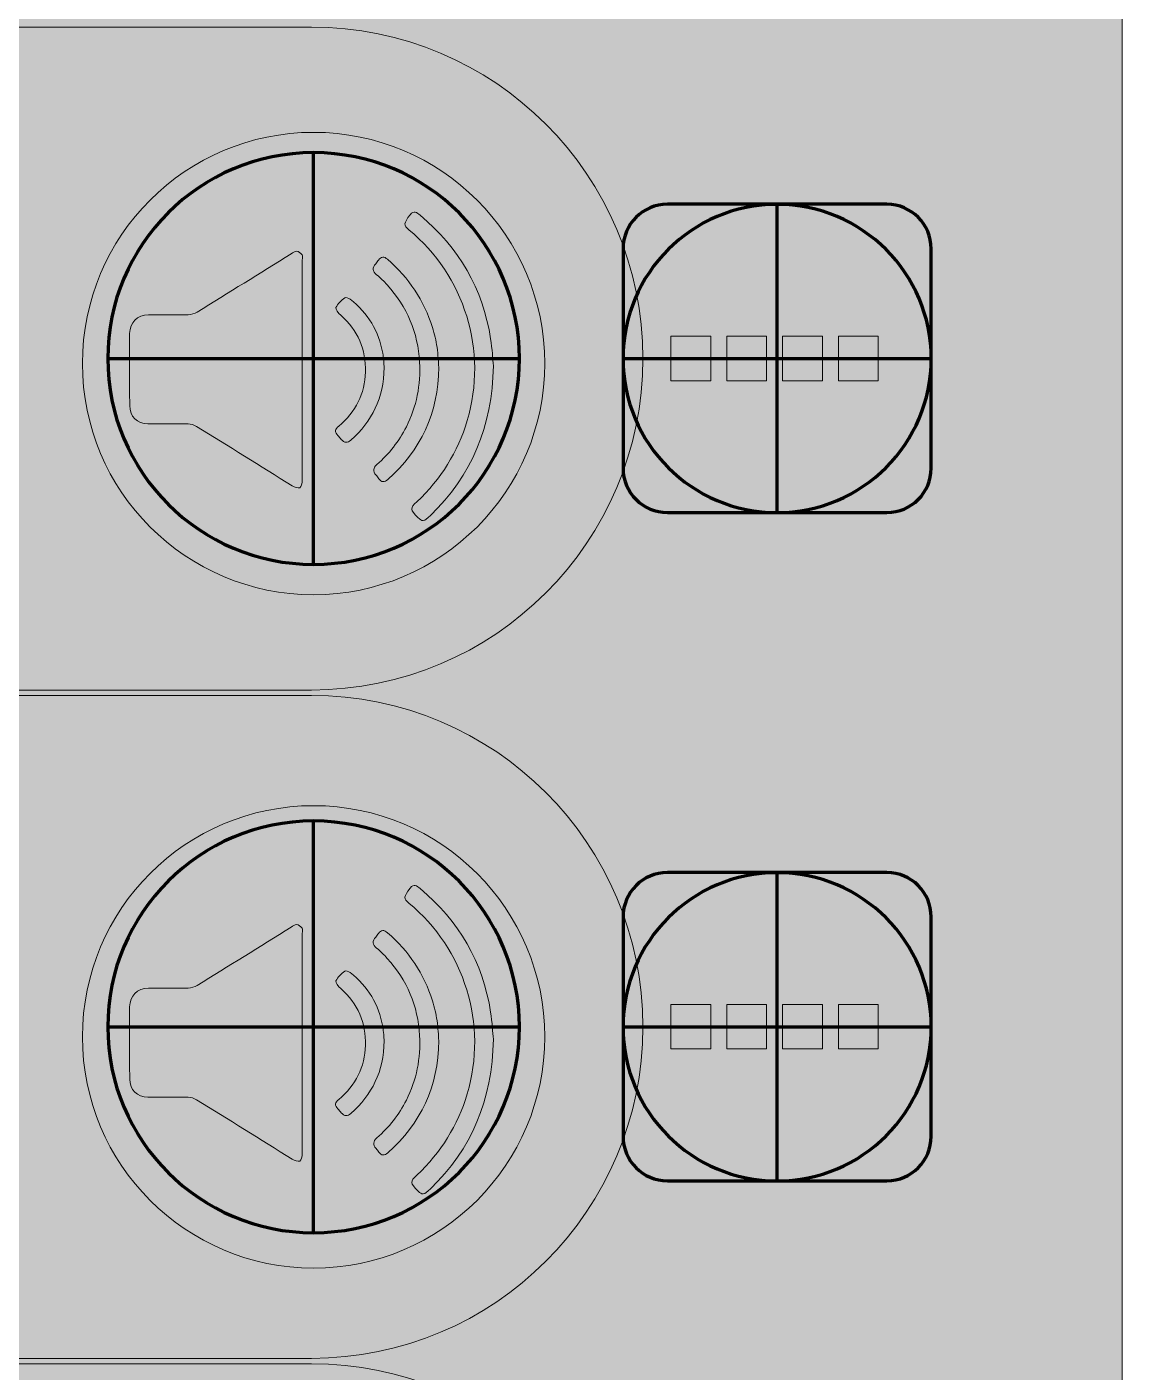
# Model space of a CAD drawing. Header units: inches. Extents: x -1481 to -429, y -1676 to -696.
# Drawn here: x -747.1 to -693.8, y -930.6 to -865.2 of the extents above; entities that cross this region are included whole.
import ezdxf

# ---------------------------------------------------------------- set-up
doc = ezdxf.new("R2010")
doc.units = ezdxf.units.IN
doc.header["$MEASUREMENT"] = 0
doc.layers.add('Layer 1', color=7, linetype='Continuous')

# ---------------------------------------------------------------- blocks, each defined once
blk = doc.blocks.new('block 233')
at = {"layer": 'Layer 1', "true_color": 0x009344}
h = blk.add_hatch(color=114, dxfattribs=at)
h.dxf.hatch_style = 2
h.paths.add_polyline_path([(-693.785, -985.727), (-933.785, -985.727), (-933.785, -695.727), (-693.785, -695.727)])
at = {"layer": 'Layer 1', "lineweight": 0}
blk.add_lwpolyline([(-693.785, -985.727), (-933.785, -985.727), (-933.785, -695.727), (-693.785, -695.727), (-693.785, -985.727)], dxfattribs=at)
blk = doc.blocks.new('block 241')
at = {"layer": 'Layer 1', "color": 109, "lineweight": 120, "true_color": 0x166634}
for points in [[(-733.136, -891.324), (-733.136, -871.288)], [(-743.153, -881.306), (-723.118, -881.306)]]:
    blk.add_lwpolyline(points, dxfattribs=at)
blk.add_open_spline([(-733.136, -871.288), (-727.603, -871.288), (-723.118, -875.773), (-723.118, -881.306), (-723.118, -886.839), (-727.603, -891.324), (-733.136, -891.324), (-738.668, -891.324), (-743.153, -886.839), (-743.153, -881.306), (-743.153, -875.773), (-738.668, -871.288), (-733.136, -871.288)], degree=3, knots=[0, 0, 0, 0, 1, 1, 1, 2, 2, 2, 3, 3, 3, 4, 4, 4, 4], dxfattribs=at)
blk = doc.blocks.new('block 242')
at = {"layer": 'Layer 1', "color": 109, "lineweight": 120, "true_color": 0x166634}
for points in [[(-733.136, -923.846), (-733.136, -903.811)], [(-743.153, -913.828), (-723.118, -913.828)]]:
    blk.add_lwpolyline(points, dxfattribs=at)
blk.add_open_spline([(-733.136, -903.811), (-727.603, -903.811), (-723.118, -908.296), (-723.118, -913.828), (-723.118, -919.361), (-727.603, -923.846), (-733.136, -923.846), (-738.668, -923.846), (-743.153, -919.361), (-743.153, -913.828), (-743.153, -908.296), (-738.668, -903.811), (-733.136, -903.811)], degree=3, knots=[0, 0, 0, 0, 1, 1, 1, 2, 2, 2, 3, 3, 3, 4, 4, 4, 4], dxfattribs=at)
blk = doc.blocks.new('block 237')
at = {"layer": 'Layer 1'}
for name in ['block 241', 'block 242']:
    blk.add_blockref(name, (0, 0), dxfattribs=at)
blk = doc.blocks.new('block 247')
at = {"layer": 'Layer 1', "color": 109, "lineweight": 90, "true_color": 0x166634}
for points in [[(-710.575, -888.806), (-710.575, -873.806)], [(-718.075, -881.306), (-703.075, -881.306)]]:
    blk.add_lwpolyline(points, dxfattribs=at)
blk.add_open_spline([(-710.575, -873.806), (-706.433, -873.806), (-703.075, -877.164), (-703.075, -881.306), (-703.075, -885.448), (-706.433, -888.806), (-710.575, -888.806), (-714.717, -888.806), (-718.075, -885.448), (-718.075, -881.306), (-718.075, -877.164), (-714.717, -873.806), (-710.575, -873.806)], degree=3, knots=[0, 0, 0, 0, 1, 1, 1, 2, 2, 2, 3, 3, 3, 4, 4, 4, 4], dxfattribs=at)
blk = doc.blocks.new('block 248')
at = {"layer": 'Layer 1', "color": 109, "lineweight": 90, "true_color": 0x166634}
for points in [[(-710.575, -921.328), (-710.575, -906.328)], [(-718.075, -913.828), (-703.075, -913.828)]]:
    blk.add_lwpolyline(points, dxfattribs=at)
blk.add_open_spline([(-710.575, -906.328), (-706.433, -906.328), (-703.075, -909.686), (-703.075, -913.828), (-703.075, -917.971), (-706.433, -921.328), (-710.575, -921.328), (-714.717, -921.328), (-718.075, -917.971), (-718.075, -913.828), (-718.075, -909.686), (-714.717, -906.328), (-710.575, -906.328)], degree=3, knots=[0, 0, 0, 0, 1, 1, 1, 2, 2, 2, 3, 3, 3, 4, 4, 4, 4], dxfattribs=at)
blk = doc.blocks.new('block 244')
at = {"layer": 'Layer 1'}
for name in ['block 247', 'block 248']:
    blk.add_blockref(name, (0, 0), dxfattribs=at)
blk = doc.blocks.new('block 265')
at = {"layer": 'Layer 1', "lineweight": 0}
for points, knots in [([(-724.383, -881.661), (-724.438, -884.634), (-725.446, -887), (-727.448, -888.938), (-727.768, -889.249), (-727.855, -889.259), (-728.058, -889.046), (-728.44, -888.645), (-728.451, -888.601), (-728.103, -888.274), (-726.932, -887.173), (-726.115, -885.859), (-725.654, -884.316), (-724.652, -880.969), (-725.787, -877.252), (-728.497, -875.044), (-728.769, -874.822), (-728.759, -874.727), (-728.434, -874.308), (-728.256, -874.078), (-728.105, -874.203), (-727.949, -874.334), (-726.066, -875.914), (-724.892, -877.902), (-724.517, -880.342), (-724.441, -880.839), (-724.414, -881.345), (-724.383, -881.661)], [0, 0, 0, 0, 1, 1, 1, 2, 2, 2, 3, 3, 3, 4, 4, 4, 5, 5, 5, 6, 6, 6, 7, 7, 7, 8, 8, 8, 9, 9, 9, 9]), ([(-733.686, -881.854), (-733.686, -883.648), (-733.684, -885.443), (-733.691, -887.237), (-733.691, -887.362), (-733.727, -887.551), (-733.807, -887.592), (-733.892, -887.635), (-734.065, -887.563), (-734.172, -887.497), (-735.728, -886.537), (-737.278, -885.568), (-738.834, -884.608), (-738.951, -884.536), (-739.104, -884.493), (-739.242, -884.491), (-739.895, -884.479), (-740.548, -884.487), (-741.202, -884.485), (-741.718, -884.483), (-742.083, -884.121), (-742.085, -883.599), (-742.09, -882.431), (-742.089, -881.262), (-742.086, -880.093), (-742.084, -879.55), (-741.714, -879.184), (-741.163, -879.18), (-740.519, -879.175), (-739.875, -879.186), (-739.231, -879.173), (-739.085, -879.17), (-738.922, -879.123), (-738.798, -879.047), (-737.272, -878.107), (-735.753, -877.158), (-734.231, -876.213), (-734.146, -876.16), (-734.049, -876.075), (-733.966, -876.084), (-733.869, -876.094), (-733.76, -876.175), (-733.696, -876.256), (-733.655, -876.307), (-733.686, -876.415), (-733.686, -876.498), (-733.686, -878.284), (-733.686, -880.069), (-733.686, -881.854)], [0, 0, 0, 0, 1, 1, 1, 2, 2, 2, 3, 3, 3, 4, 4, 4, 5, 5, 5, 6, 6, 6, 7, 7, 7, 8, 8, 8, 9, 9, 9, 10, 10, 10, 11, 11, 11, 12, 12, 12, 13, 13, 13, 14, 14, 14, 15, 15, 15, 16, 16, 16, 16]), ([(-727.041, -881.732), (-727.068, -883.989), (-727.918, -885.761), (-729.521, -887.187), (-729.689, -887.337), (-729.825, -887.335), (-729.959, -887.155), (-730.003, -887.096), (-730.045, -887.035), (-730.093, -886.98), (-730.257, -886.792), (-730.247, -886.631), (-730.053, -886.462), (-729.457, -885.943), (-728.976, -885.332), (-728.62, -884.624), (-728.122, -883.635), (-727.913, -882.591), (-727.975, -881.483), (-728.055, -880.041), (-728.584, -878.794), (-729.55, -877.728), (-729.71, -877.551), (-729.884, -877.385), (-730.067, -877.231), (-730.272, -877.058), (-730.287, -876.888), (-730.11, -876.692), (-730.06, -876.637), (-730.024, -876.572), (-729.978, -876.515), (-729.843, -876.346), (-729.702, -876.331), (-729.533, -876.479), (-728.502, -877.386), (-727.754, -878.48), (-727.351, -879.798), (-727.255, -880.112), (-727.174, -880.435), (-727.125, -880.76), (-727.071, -881.113), (-727.062, -881.473), (-727.041, -881.732)], [0, 0, 0, 0, 1, 1, 1, 2, 2, 2, 3, 3, 3, 4, 4, 4, 5, 5, 5, 6, 6, 6, 7, 7, 7, 8, 8, 8, 9, 9, 9, 10, 10, 10, 11, 11, 11, 12, 12, 12, 13, 13, 13, 14, 14, 14, 14]), ([(-729.697, -881.747), (-729.722, -883.233), (-730.29, -884.361), (-731.317, -885.275), (-731.489, -885.429), (-731.643, -885.416), (-731.79, -885.242), (-731.844, -885.179), (-731.896, -885.115), (-731.954, -885.056), (-732.12, -884.885), (-732.093, -884.741), (-731.914, -884.593), (-731.087, -883.911), (-730.637, -883.021), (-730.608, -881.96), (-730.578, -880.869), (-730.972, -879.931), (-731.814, -879.201), (-731.926, -879.104), (-732.082, -878.898), (-732.047, -878.824), (-731.959, -878.637), (-731.784, -878.483), (-731.618, -878.345), (-731.577, -878.311), (-731.422, -878.367), (-731.35, -878.422), (-730.482, -879.091), (-729.963, -879.975), (-729.771, -881.05), (-729.724, -881.311), (-729.714, -881.578), (-729.697, -881.747)], [0, 0, 0, 0, 1, 1, 1, 2, 2, 2, 3, 3, 3, 4, 4, 4, 5, 5, 5, 6, 6, 6, 7, 7, 7, 8, 8, 8, 9, 9, 9, 10, 10, 10, 11, 11, 11, 11])]:
    blk.add_open_spline(points, degree=3, knots=knots, dxfattribs=at)
blk = doc.blocks.new('block 264')
at = {"layer": 'Layer 1'}
blk.add_blockref('block 265', (0, 0), dxfattribs=at)
blk = doc.blocks.new('block 263')
at = {"layer": 'Layer 1', "true_color": 0xffdd00}
h = blk.add_hatch(color=40, dxfattribs=at)
h.dxf.hatch_style = 2
edge = h.paths.add_edge_path()
edge.add_spline(control_points=[(-721.886, -881.55), (-721.886, -887.763), (-726.922, -892.8), (-733.136, -892.8), (-739.349, -892.8), (-744.386, -887.763), (-744.386, -881.55), (-744.386, -875.337), (-739.349, -870.3), (-733.136, -870.3), (-726.922, -870.3), (-721.886, -875.337), (-721.886, -881.55)], knot_values=[0, 0, 0, 0, 1, 1, 1, 2, 2, 2, 3, 3, 3, 4, 4, 4, 4], degree=3, periodic=1)
at = {"layer": 'Layer 1', "lineweight": 0}
blk.add_open_spline([(-721.886, -881.55), (-721.886, -887.763), (-726.922, -892.8), (-733.136, -892.8), (-739.349, -892.8), (-744.386, -887.763), (-744.386, -881.55), (-744.386, -875.337), (-739.349, -870.3), (-733.136, -870.3), (-726.922, -870.3), (-721.886, -875.337), (-721.886, -881.55)], degree=3, knots=[0, 0, 0, 0, 1, 1, 1, 2, 2, 2, 3, 3, 3, 4, 4, 4, 4], dxfattribs=at)
at = {"layer": 'Layer 1'}
blk.add_blockref('block 264', (0, 0), dxfattribs=at)
blk = doc.blocks.new('block 268')
at = {"layer": 'Layer 1', "lineweight": 0}
for points, knots in [([(-724.383, -914.428), (-724.438, -917.401), (-725.446, -919.766), (-727.448, -921.705), (-727.768, -922.015), (-727.855, -922.026), (-728.058, -921.812), (-728.44, -921.411), (-728.451, -921.368), (-728.103, -921.041), (-726.932, -919.939), (-726.115, -918.625), (-725.654, -917.082), (-724.652, -913.735), (-725.787, -910.018), (-728.497, -907.81), (-728.769, -907.589), (-728.759, -907.493), (-728.434, -907.075), (-728.256, -906.844), (-728.105, -906.969), (-727.949, -907.1), (-726.066, -908.681), (-724.892, -910.669), (-724.517, -913.108), (-724.441, -913.606), (-724.414, -914.111), (-724.383, -914.428)], [0, 0, 0, 0, 1, 1, 1, 2, 2, 2, 3, 3, 3, 4, 4, 4, 5, 5, 5, 6, 6, 6, 7, 7, 7, 8, 8, 8, 9, 9, 9, 9]), ([(-733.686, -914.62), (-733.686, -916.415), (-733.684, -918.209), (-733.691, -920.004), (-733.691, -920.128), (-733.727, -920.318), (-733.807, -920.358), (-733.892, -920.402), (-734.065, -920.33), (-734.172, -920.263), (-735.728, -919.303), (-737.278, -918.334), (-738.834, -917.375), (-738.951, -917.303), (-739.104, -917.26), (-739.242, -917.257), (-739.895, -917.245), (-740.548, -917.253), (-741.202, -917.251), (-741.718, -917.249), (-742.083, -916.888), (-742.085, -916.366), (-742.09, -915.197), (-742.089, -914.028), (-742.086, -912.86), (-742.084, -912.316), (-741.714, -911.951), (-741.163, -911.947), (-740.519, -911.942), (-739.875, -911.953), (-739.231, -911.939), (-739.085, -911.936), (-738.922, -911.89), (-738.798, -911.813), (-737.272, -910.873), (-735.753, -909.924), (-734.231, -908.979), (-734.146, -908.926), (-734.049, -908.842), (-733.966, -908.85), (-733.869, -908.861), (-733.76, -908.941), (-733.696, -909.022), (-733.655, -909.073), (-733.686, -909.182), (-733.686, -909.265), (-733.686, -911.05), (-733.686, -912.835), (-733.686, -914.62)], [0, 0, 0, 0, 1, 1, 1, 2, 2, 2, 3, 3, 3, 4, 4, 4, 5, 5, 5, 6, 6, 6, 7, 7, 7, 8, 8, 8, 9, 9, 9, 10, 10, 10, 11, 11, 11, 12, 12, 12, 13, 13, 13, 14, 14, 14, 15, 15, 15, 16, 16, 16, 16]), ([(-727.041, -914.499), (-727.068, -916.756), (-727.918, -918.527), (-729.521, -919.953), (-729.689, -920.103), (-729.825, -920.102), (-729.959, -919.922), (-730.003, -919.863), (-730.045, -919.802), (-730.093, -919.746), (-730.257, -919.559), (-730.247, -919.398), (-730.053, -919.228), (-729.457, -918.71), (-728.976, -918.098), (-728.62, -917.391), (-728.122, -916.402), (-727.913, -915.358), (-727.975, -914.25), (-728.055, -912.807), (-728.584, -911.56), (-729.55, -910.494), (-729.71, -910.317), (-729.884, -910.151), (-730.067, -909.997), (-730.272, -909.824), (-730.287, -909.655), (-730.11, -909.458), (-730.06, -909.404), (-730.024, -909.339), (-729.978, -909.281), (-729.843, -909.112), (-729.702, -909.097), (-729.533, -909.246), (-728.502, -910.153), (-727.754, -911.246), (-727.351, -912.564), (-727.255, -912.879), (-727.174, -913.202), (-727.125, -913.527), (-727.071, -913.88), (-727.062, -914.239), (-727.041, -914.499)], [0, 0, 0, 0, 1, 1, 1, 2, 2, 2, 3, 3, 3, 4, 4, 4, 5, 5, 5, 6, 6, 6, 7, 7, 7, 8, 8, 8, 9, 9, 9, 10, 10, 10, 11, 11, 11, 12, 12, 12, 13, 13, 13, 14, 14, 14, 14]), ([(-729.697, -914.514), (-729.722, -915.999), (-730.29, -917.128), (-731.317, -918.042), (-731.489, -918.195), (-731.643, -918.183), (-731.79, -918.009), (-731.844, -917.945), (-731.896, -917.881), (-731.954, -917.822), (-732.12, -917.651), (-732.093, -917.507), (-731.914, -917.36), (-731.087, -916.677), (-730.637, -915.788), (-730.608, -914.726), (-730.578, -913.635), (-730.972, -912.698), (-731.814, -911.967), (-731.926, -911.87), (-732.082, -911.665), (-732.047, -911.59), (-731.959, -911.403), (-731.784, -911.249), (-731.618, -911.112), (-731.577, -911.077), (-731.422, -911.133), (-731.35, -911.188), (-730.482, -911.857), (-729.963, -912.741), (-729.771, -913.816), (-729.724, -914.077), (-729.714, -914.344), (-729.697, -914.514)], [0, 0, 0, 0, 1, 1, 1, 2, 2, 2, 3, 3, 3, 4, 4, 4, 5, 5, 5, 6, 6, 6, 7, 7, 7, 8, 8, 8, 9, 9, 9, 10, 10, 10, 11, 11, 11, 11])]:
    blk.add_open_spline(points, degree=3, knots=knots, dxfattribs=at)
blk = doc.blocks.new('block 267')
at = {"layer": 'Layer 1'}
blk.add_blockref('block 268', (0, 0), dxfattribs=at)
blk = doc.blocks.new('block 266')
at = {"layer": 'Layer 1', "true_color": 0xffdd00}
h = blk.add_hatch(color=40, dxfattribs=at)
h.dxf.hatch_style = 2
edge = h.paths.add_edge_path()
edge.add_spline(control_points=[(-721.886, -914.316), (-721.886, -920.529), (-726.922, -925.566), (-733.136, -925.566), (-739.349, -925.566), (-744.386, -920.529), (-744.386, -914.316), (-744.386, -908.103), (-739.349, -903.066), (-733.136, -903.066), (-726.922, -903.066), (-721.886, -908.103), (-721.886, -914.316)], knot_values=[0, 0, 0, 0, 1, 1, 1, 2, 2, 2, 3, 3, 3, 4, 4, 4, 4], degree=3, periodic=1)
at = {"layer": 'Layer 1', "lineweight": 0}
blk.add_open_spline([(-721.886, -914.316), (-721.886, -920.529), (-726.922, -925.566), (-733.136, -925.566), (-739.349, -925.566), (-744.386, -920.529), (-744.386, -914.316), (-744.386, -908.103), (-739.349, -903.066), (-733.136, -903.066), (-726.922, -903.066), (-721.886, -908.103), (-721.886, -914.316)], degree=3, knots=[0, 0, 0, 0, 1, 1, 1, 2, 2, 2, 3, 3, 3, 4, 4, 4, 4], dxfattribs=at)
at = {"layer": 'Layer 1'}
blk.add_blockref('block 267', (0, 0), dxfattribs=at)
blk = doc.blocks.new('block 280')
at = {"layer": 'Layer 1', "true_color": 0xffdd00}
h = blk.add_hatch(color=40, dxfattribs=at)
h.dxf.hatch_style = 2
h.paths.add_polyline_path([(-715.745, -882.385), (-713.807, -882.385), (-713.807, -880.22), (-715.745, -880.22)])
h = blk.add_hatch(color=40, dxfattribs=at)
h.dxf.hatch_style = 2
h.paths.add_polyline_path([(-713.026, -882.385), (-711.088, -882.385), (-711.088, -880.22), (-713.026, -880.22)])
h = blk.add_hatch(color=40, dxfattribs=at)
h.dxf.hatch_style = 2
h.paths.add_polyline_path([(-710.307, -882.385), (-708.368, -882.385), (-708.368, -880.22), (-710.307, -880.22)])
h = blk.add_hatch(color=40, dxfattribs=at)
h.dxf.hatch_style = 2
h.paths.add_polyline_path([(-707.587, -882.385), (-705.649, -882.385), (-705.649, -880.22), (-707.587, -880.22)])
at = {"layer": 'Layer 1', "lineweight": 0}
for points in [[(-715.745, -882.385), (-713.807, -882.385), (-713.807, -880.22), (-715.745, -880.22), (-715.745, -882.385)], [(-713.026, -882.385), (-711.088, -882.385), (-711.088, -880.22), (-713.026, -880.22), (-713.026, -882.385)], [(-710.307, -882.385), (-708.368, -882.385), (-708.368, -880.22), (-710.307, -880.22), (-710.307, -882.385)], [(-707.587, -882.385), (-705.649, -882.385), (-705.649, -880.22), (-707.587, -880.22), (-707.587, -882.385)]]:
    blk.add_lwpolyline(points, dxfattribs=at)
blk = doc.blocks.new('block 279')
at = {"layer": 'Layer 1'}
blk.add_blockref('block 280', (0, 0), dxfattribs=at)
blk = doc.blocks.new('block 278')
at = {"layer": 'Layer 1', "true_color": 0x006738}
h = blk.add_hatch(color=116, dxfattribs=at)
h.dxf.hatch_style = 2
edge = h.paths.add_edge_path()
edge.add_spline(control_points=[(-705.236, -888.802), (-705.236, -888.802), (-715.914, -888.802), (-715.914, -888.802), (-717.107, -888.802), (-718.075, -887.835), (-718.075, -886.642), (-718.075, -886.642), (-718.075, -875.963), (-718.075, -875.963), (-718.075, -874.77), (-717.107, -873.802), (-715.914, -873.802), (-715.914, -873.802), (-705.236, -873.802), (-705.236, -873.802), (-704.042, -873.802), (-703.075, -874.77), (-703.075, -875.963), (-703.075, -875.963), (-703.075, -886.642), (-703.075, -886.642), (-703.075, -887.835), (-704.042, -888.802), (-705.236, -888.802)], knot_values=[0, 0, 0, 0, 1, 1, 1, 2, 2, 2, 3, 3, 3, 4, 4, 4, 5, 5, 5, 6, 6, 6, 7, 7, 7, 8, 8, 8, 8], degree=3, periodic=1)
at = {"layer": 'Layer 1', "color": 73, "lineweight": 211, "true_color": 0x8cc63e}
blk.add_open_spline([(-705.236, -888.802), (-705.236, -888.802), (-715.914, -888.802), (-715.914, -888.802), (-717.107, -888.802), (-718.075, -887.835), (-718.075, -886.642), (-718.075, -886.642), (-718.075, -875.963), (-718.075, -875.963), (-718.075, -874.77), (-717.107, -873.802), (-715.914, -873.802), (-715.914, -873.802), (-705.236, -873.802), (-705.236, -873.802), (-704.042, -873.802), (-703.075, -874.77), (-703.075, -875.963), (-703.075, -875.963), (-703.075, -886.642), (-703.075, -886.642), (-703.075, -887.835), (-704.042, -888.802), (-705.236, -888.802)], degree=3, knots=[0, 0, 0, 0, 1, 1, 1, 2, 2, 2, 3, 3, 3, 4, 4, 4, 5, 5, 5, 6, 6, 6, 7, 7, 7, 8, 8, 8, 8], dxfattribs=at)
at = {"layer": 'Layer 1'}
blk.add_blockref('block 279', (0, 0), dxfattribs=at)
blk = doc.blocks.new('block 283')
at = {"layer": 'Layer 1', "true_color": 0xffdd00}
h = blk.add_hatch(color=40, dxfattribs=at)
h.dxf.hatch_style = 2
h.paths.add_polyline_path([(-715.745, -914.9), (-713.807, -914.9), (-713.807, -912.736), (-715.745, -912.736)])
h = blk.add_hatch(color=40, dxfattribs=at)
h.dxf.hatch_style = 2
h.paths.add_polyline_path([(-713.026, -914.9), (-711.088, -914.9), (-711.088, -912.736), (-713.026, -912.736)])
h = blk.add_hatch(color=40, dxfattribs=at)
h.dxf.hatch_style = 2
h.paths.add_polyline_path([(-710.307, -914.9), (-708.368, -914.9), (-708.368, -912.736), (-710.307, -912.736)])
h = blk.add_hatch(color=40, dxfattribs=at)
h.dxf.hatch_style = 2
h.paths.add_polyline_path([(-707.587, -914.9), (-705.649, -914.9), (-705.649, -912.736), (-707.587, -912.736)])
at = {"layer": 'Layer 1', "lineweight": 0}
for points in [[(-715.745, -914.9), (-713.807, -914.9), (-713.807, -912.736), (-715.745, -912.736), (-715.745, -914.9)], [(-713.026, -914.9), (-711.088, -914.9), (-711.088, -912.736), (-713.026, -912.736), (-713.026, -914.9)], [(-710.307, -914.9), (-708.368, -914.9), (-708.368, -912.736), (-710.307, -912.736), (-710.307, -914.9)], [(-707.587, -914.9), (-705.649, -914.9), (-705.649, -912.736), (-707.587, -912.736), (-707.587, -914.9)]]:
    blk.add_lwpolyline(points, dxfattribs=at)
blk = doc.blocks.new('block 282')
at = {"layer": 'Layer 1'}
blk.add_blockref('block 283', (0, 0), dxfattribs=at)
blk = doc.blocks.new('block 281')
at = {"layer": 'Layer 1', "true_color": 0x006738}
h = blk.add_hatch(color=116, dxfattribs=at)
h.dxf.hatch_style = 2
edge = h.paths.add_edge_path()
edge.add_spline(control_points=[(-705.236, -921.318), (-705.236, -921.318), (-715.914, -921.318), (-715.914, -921.318), (-717.107, -921.318), (-718.075, -920.351), (-718.075, -919.157), (-718.075, -919.157), (-718.075, -908.479), (-718.075, -908.479), (-718.075, -907.285), (-717.107, -906.318), (-715.914, -906.318), (-715.914, -906.318), (-705.236, -906.318), (-705.236, -906.318), (-704.042, -906.318), (-703.075, -907.285), (-703.075, -908.479), (-703.075, -908.479), (-703.075, -919.157), (-703.075, -919.157), (-703.075, -920.351), (-704.042, -921.318), (-705.236, -921.318)], knot_values=[0, 0, 0, 0, 1, 1, 1, 2, 2, 2, 3, 3, 3, 4, 4, 4, 5, 5, 5, 6, 6, 6, 7, 7, 7, 8, 8, 8, 8], degree=3, periodic=1)
at = {"layer": 'Layer 1', "color": 95, "lineweight": 211, "true_color": 0x38b449}
blk.add_open_spline([(-705.236, -921.318), (-705.236, -921.318), (-715.914, -921.318), (-715.914, -921.318), (-717.107, -921.318), (-718.075, -920.351), (-718.075, -919.157), (-718.075, -919.157), (-718.075, -908.479), (-718.075, -908.479), (-718.075, -907.285), (-717.107, -906.318), (-715.914, -906.318), (-715.914, -906.318), (-705.236, -906.318), (-705.236, -906.318), (-704.042, -906.318), (-703.075, -907.285), (-703.075, -908.479), (-703.075, -908.479), (-703.075, -919.157), (-703.075, -919.157), (-703.075, -920.351), (-704.042, -921.318), (-705.236, -921.318)], degree=3, knots=[0, 0, 0, 0, 1, 1, 1, 2, 2, 2, 3, 3, 3, 4, 4, 4, 5, 5, 5, 6, 6, 6, 7, 7, 7, 8, 8, 8, 8], dxfattribs=at)
at = {"layer": 'Layer 1'}
blk.add_blockref('block 282', (0, 0), dxfattribs=at)

msp = doc.modelspace()

# ---------------------------------------------------------------- hatches: boundary and pattern name
at = {"layer": 'Layer 1', "true_color": 0x8cc63e}
h = msp.add_hatch(color=73, dxfattribs=at)
h.dxf.hatch_style = 2
edge = h.paths.add_edge_path()
edge.add_spline(control_points=[(-748.857, -897.437), (-748.857, -897.437), (-733.24, -897.437), (-733.24, -897.437), (-724.331, -897.437), (-717.108, -890.215), (-717.108, -881.306), (-717.108, -881.306), (-717.108, -881.306), (-717.108, -881.306), (-717.108, -872.397), (-724.331, -865.174), (-733.24, -865.174), (-733.24, -865.174), (-748.857, -865.174), (-748.857, -865.174), (-748.857, -865.174), (-748.857, -897.437), (-748.857, -897.437)], knot_values=[0, 0, 0, 0, 1, 1, 1, 2, 2, 2, 3, 3, 3, 4, 4, 4, 5, 5, 5, 6, 6, 6, 6], degree=3, periodic=1)
at = {"layer": 'Layer 1', "true_color": 0x38b449}
h = msp.add_hatch(color=95, dxfattribs=at)
h.dxf.hatch_style = 2
edge = h.paths.add_edge_path()
edge.add_spline(control_points=[(-748.857, -929.96), (-748.857, -929.96), (-733.24, -929.96), (-733.24, -929.96), (-724.331, -929.96), (-717.108, -922.738), (-717.108, -913.829), (-717.108, -913.829), (-717.108, -913.828), (-717.108, -913.828), (-717.108, -904.919), (-724.331, -897.697), (-733.24, -897.697), (-733.24, -897.697), (-748.857, -897.697), (-748.857, -897.697), (-748.857, -897.697), (-748.857, -929.96), (-748.857, -929.96)], knot_values=[0, 0, 0, 0, 1, 1, 1, 2, 2, 2, 3, 3, 3, 4, 4, 4, 5, 5, 5, 6, 6, 6, 6], degree=3, periodic=1)
at = {"layer": 'Layer 1', "true_color": 0x8cc63e}
h = msp.add_hatch(color=73, dxfattribs=at)
h.dxf.hatch_style = 2
edge = h.paths.add_edge_path()
edge.add_spline(control_points=[(-749.015, -962.483), (-749.015, -962.483), (-733.24, -962.483), (-733.24, -962.483), (-724.331, -962.483), (-717.108, -955.26), (-717.108, -946.351), (-717.108, -946.351), (-717.108, -946.351), (-717.108, -946.351), (-717.108, -937.442), (-724.331, -930.22), (-733.24, -930.22), (-733.24, -930.22), (-749.015, -930.22), (-749.015, -930.22), (-749.015, -930.22), (-749.015, -962.483), (-749.015, -962.483)], knot_values=[0, 0, 0, 0, 1, 1, 1, 2, 2, 2, 3, 3, 3, 4, 4, 4, 5, 5, 5, 6, 6, 6, 6], degree=3, periodic=1)

# ---------------------------------------------------------------- linework, layer by layer
at = {"layer": 'Layer 1', "lineweight": 0}
for points in [[(-748.857, -897.437), (-748.857, -897.437), (-733.24, -897.437), (-733.24, -897.437), (-724.331, -897.437), (-717.108, -890.215), (-717.108, -881.306), (-717.108, -881.306), (-717.108, -881.306), (-717.108, -881.306), (-717.108, -872.397), (-724.331, -865.174), (-733.24, -865.174), (-733.24, -865.174), (-748.857, -865.174), (-748.857, -865.174), (-748.857, -865.174), (-748.857, -897.437), (-748.857, -897.437)], [(-748.857, -929.96), (-748.857, -929.96), (-733.24, -929.96), (-733.24, -929.96), (-724.331, -929.96), (-717.108, -922.738), (-717.108, -913.829), (-717.108, -913.829), (-717.108, -913.828), (-717.108, -913.828), (-717.108, -904.919), (-724.331, -897.697), (-733.24, -897.697), (-733.24, -897.697), (-748.857, -897.697), (-748.857, -897.697), (-748.857, -897.697), (-748.857, -929.96), (-748.857, -929.96)], [(-749.015, -962.483), (-749.015, -962.483), (-733.24, -962.483), (-733.24, -962.483), (-724.331, -962.483), (-717.108, -955.26), (-717.108, -946.351), (-717.108, -946.351), (-717.108, -946.351), (-717.108, -946.351), (-717.108, -937.442), (-724.331, -930.22), (-733.24, -930.22), (-733.24, -930.22), (-749.015, -930.22), (-749.015, -930.22), (-749.015, -930.22), (-749.015, -962.483), (-749.015, -962.483)]]:
    msp.add_open_spline(points, degree=3, knots=[0, 0, 0, 0, 1, 1, 1, 2, 2, 2, 3, 3, 3, 4, 4, 4, 5, 5, 5, 6, 6, 6, 6], dxfattribs=at)

# ---------------------------------------------------------------- block references
at = {"layer": 'Layer 1'}
for name in ['block 233', 'block 237', 'block 244', 'block 263', 'block 278', 'block 266', 'block 281']:
    msp.add_blockref(name, (0, 0), dxfattribs=at)

doc.saveas('drawing.dxf')
